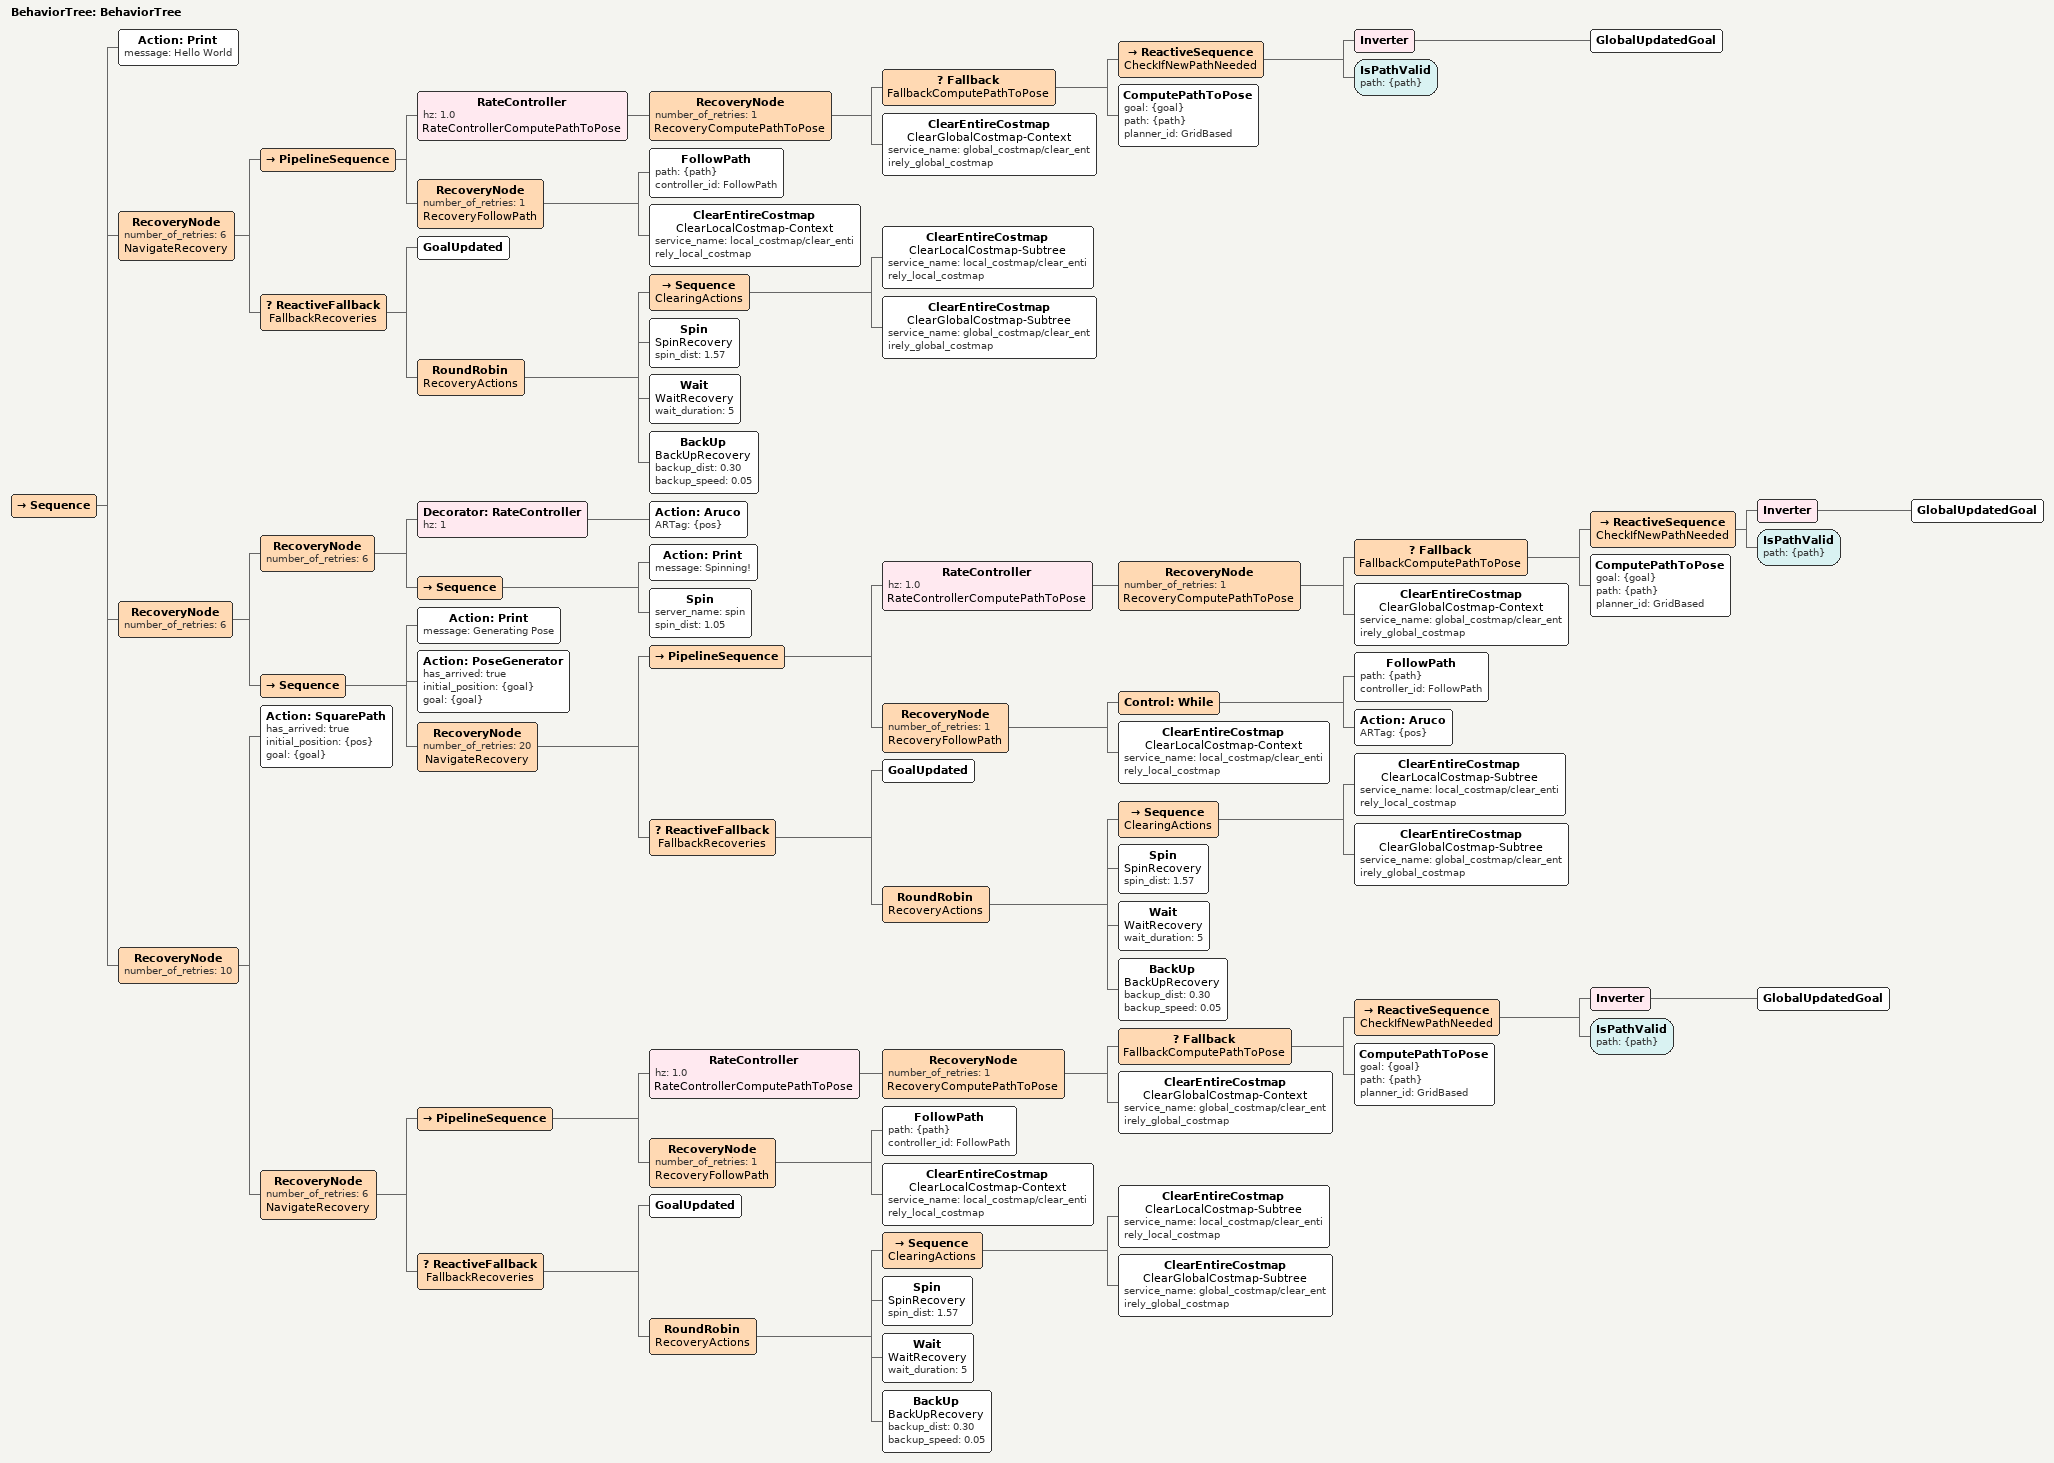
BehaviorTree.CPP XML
<?xml version="1.0"?>
<root main_tree_to_execute="BehaviorTree">
    <BehaviorTree ID="BehaviorTree">
        <Sequence>
            <Action ID="Print" message="Hello World"/>
            <RecoveryNode number_of_retries="6" name="NavigateRecovery">
                <PipelineSequence>
                    <RateController hz="1.0" name="RateControllerComputePathToPose">
                        <RecoveryNode number_of_retries="1" name="RecoveryComputePathToPose">
                            <Fallback name="FallbackComputePathToPose">
                                <ReactiveSequence name="CheckIfNewPathNeeded">
                                    <Inverter>
                                        <GlobalUpdatedGoal/>
                                    </Inverter>
                                    <IsPathValid path="{path}"/>
                                </ReactiveSequence>
                                <ComputePathToPose goal="{goal}" path="{path}" planner_id="GridBased"/>
                            </Fallback>
                            <ClearEntireCostmap name="ClearGlobalCostmap-Context" service_name="global_costmap/clear_entirely_global_costmap"/>
                        </RecoveryNode>
                    </RateController>
                    <RecoveryNode number_of_retries="1" name="RecoveryFollowPath">
                        <FollowPath path="{path}" controller_id="FollowPath"/>
                        <ClearEntireCostmap name="ClearLocalCostmap-Context" service_name="local_costmap/clear_entirely_local_costmap"/>
                    </RecoveryNode>
                </PipelineSequence>
                <ReactiveFallback name="FallbackRecoveries">
                    <GoalUpdated/>
                    <RoundRobin name="RecoveryActions">
                        <Sequence name="ClearingActions">
                            <ClearEntireCostmap name="ClearLocalCostmap-Subtree" service_name="local_costmap/clear_entirely_local_costmap"/>
                            <ClearEntireCostmap name="ClearGlobalCostmap-Subtree" service_name="global_costmap/clear_entirely_global_costmap"/>
                        </Sequence>
                        <Spin name="SpinRecovery" spin_dist="1.57"/>
                        <Wait name="WaitRecovery" wait_duration="5"/>
                        <BackUp name="BackUpRecovery" backup_dist="0.30" backup_speed="0.05"/>
                    </RoundRobin>
                </ReactiveFallback>
            </RecoveryNode>
            <RecoveryNode number_of_retries="6">
                <RecoveryNode number_of_retries="6">
                    <Decorator ID="RateController" hz="1">
                        <Action ID="Aruco" ARTag="{pos}"/>
                    </Decorator>
                    <Sequence>
                        <Action ID="Print" message="Spinning!"/>
                        <Spin server_name="spin" spin_dist="1.05" />
                    </Sequence>
                </RecoveryNode>
                <Sequence>
                    <Action ID="Print" message="Generating Pose"/>
                    <Action ID="PoseGenerator" has_arrived="true" initial_position="{goal}" goal="{goal}"/>

                    <RecoveryNode number_of_retries="20" name="NavigateRecovery">
                        <PipelineSequence>
                            <RateController hz="1.0" name="RateControllerComputePathToPose">
                                <RecoveryNode number_of_retries="1" name="RecoveryComputePathToPose">
                                    <Fallback name="FallbackComputePathToPose">
                                        <ReactiveSequence name="CheckIfNewPathNeeded">
                                            <Inverter>
                                                <GlobalUpdatedGoal/>
                                            </Inverter>
                                            <IsPathValid path="{path}"/>
                                        </ReactiveSequence>
                                        <ComputePathToPose goal="{goal}" path="{path}" planner_id="GridBased"/>
                                    </Fallback>
                                    <ClearEntireCostmap name="ClearGlobalCostmap-Context" service_name="global_costmap/clear_entirely_global_costmap"/>
                                </RecoveryNode>
                            </RateController>
                            <RecoveryNode number_of_retries="1" name="RecoveryFollowPath">
                                <Control ID="While">
                                    <FollowPath path="{path}" controller_id="FollowPath"/>
                                    <Action ID="Aruco" ARTag="{pos}"/>
                                </Control>
                                <ClearEntireCostmap name="ClearLocalCostmap-Context" service_name="local_costmap/clear_entirely_local_costmap"/>
                            </RecoveryNode>
                        </PipelineSequence>
                        <ReactiveFallback name="FallbackRecoveries">
                            <GoalUpdated/>
                            <RoundRobin name="RecoveryActions">
                                <Sequence name="ClearingActions">
                                    <ClearEntireCostmap name="ClearLocalCostmap-Subtree" service_name="local_costmap/clear_entirely_local_costmap"/>
                                    <ClearEntireCostmap name="ClearGlobalCostmap-Subtree" service_name="global_costmap/clear_entirely_global_costmap"/>
                                </Sequence>
                                <Spin name="SpinRecovery" spin_dist="1.57"/>
                                <Wait name="WaitRecovery" wait_duration="5"/>
                                <BackUp name="BackUpRecovery" backup_dist="0.30" backup_speed="0.05"/>
                            </RoundRobin>
                        </ReactiveFallback>
                    </RecoveryNode>
                </Sequence>
            </RecoveryNode>
            <RecoveryNode number_of_retries="10">
                <Action ID="SquarePath" has_arrived="true" initial_position="{pos}" goal="{goal}"/>
                <RecoveryNode number_of_retries="6" name="NavigateRecovery">
                    <PipelineSequence>
                        <RateController hz="1.0" name="RateControllerComputePathToPose">
                            <RecoveryNode number_of_retries="1" name="RecoveryComputePathToPose">
                                <Fallback name="FallbackComputePathToPose">
                                    <ReactiveSequence name="CheckIfNewPathNeeded">
                                        <Inverter>
                                            <GlobalUpdatedGoal/>
                                        </Inverter>
                                        <IsPathValid path="{path}"/>
                                    </ReactiveSequence>
                                    <ComputePathToPose goal="{goal}" path="{path}" planner_id="GridBased"/>
                                </Fallback>
                                <ClearEntireCostmap name="ClearGlobalCostmap-Context" service_name="global_costmap/clear_entirely_global_costmap"/>
                            </RecoveryNode>
                        </RateController>
                        <RecoveryNode number_of_retries="1" name="RecoveryFollowPath">
                            <FollowPath path="{path}" controller_id="FollowPath"/>
                            <ClearEntireCostmap name="ClearLocalCostmap-Context" service_name="local_costmap/clear_entirely_local_costmap"/>
                        </RecoveryNode>
                    </PipelineSequence>
                    <ReactiveFallback name="FallbackRecoveries">
                        <GoalUpdated/>
                        <RoundRobin name="RecoveryActions">
                            <Sequence name="ClearingActions">
                                <ClearEntireCostmap name="ClearLocalCostmap-Subtree" service_name="local_costmap/clear_entirely_local_costmap"/>
                                <ClearEntireCostmap name="ClearGlobalCostmap-Subtree" service_name="global_costmap/clear_entirely_global_costmap"/>
                            </Sequence>
                            <Spin name="SpinRecovery" spin_dist="1.57"/>
                            <Wait name="WaitRecovery" wait_duration="5"/>
                            <BackUp name="BackUpRecovery" backup_dist="0.30" backup_speed="0.05"/>
                        </RoundRobin>
                    </ReactiveFallback>
                </RecoveryNode>
            </RecoveryNode>
        </Sequence>
    </BehaviorTree>
</root>
